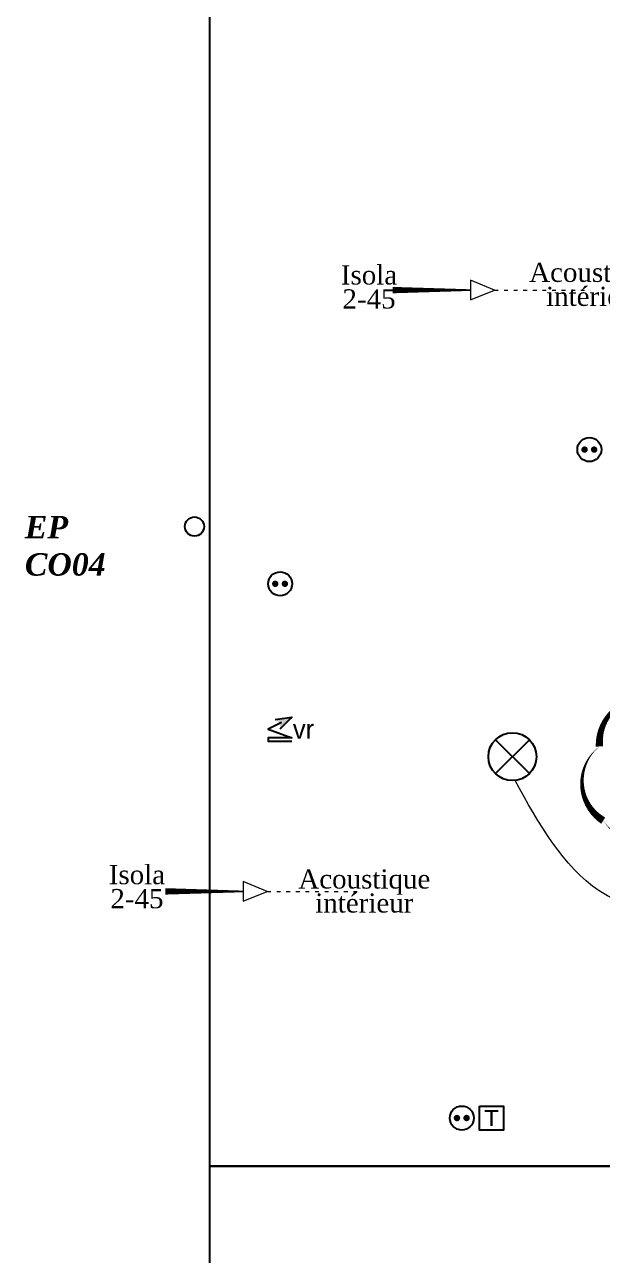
# Model space of a CAD drawing. Header units: millimetres. Extents: x 459337 to 526921, y -375392 to -289779.
# Drawn here: x 459463 to 463077, y -364027 to -356333 of the extents above; entities that cross this region are included whole.
import ezdxf

# ---------------------------------------------------------------- set-up
doc = ezdxf.new("R2010")
doc.units = ezdxf.units.MM
doc.set_wipeout_variables(frame=1)
doc.linetypes.add('ACAD_ISO03W100', pattern=[30, 12, -18])
for name, color, linetype in [('prlm-EAU-EPEXT', 145, 'Continuous'), ('prlm-ELEC-CFA', 181, 'Continuous'), ('prlm-ELEC-CFO', 201, 'Continuous'), ('prlm-MOD', 64, 'Continuous'), ('prlm-VMC', 93, 'Continuous')]:
    doc.layers.add(name, color=color, linetype=linetype)
doc.layers.add('prlm-ZEROPLOT', color=254, linetype='Continuous', plot=False)
doc.styles.add('prlm-eau-ep', font='timesbi.ttf', dxfattribs={"height": 18})
doc.styles.add('prlm-elec-cfo', font='comic.ttf', dxfattribs={"height": 12})
doc.styles.add('prlm-vmc', font='pala.ttf', dxfattribs={"height": 14})
doc.styles.get("Standard").update_dxf_attribs({"font": 'arial.ttf'})

# ---------------------------------------------------------------- blocks, each defined once
blk = doc.blocks.new('xi.epext')
at = {"layer": 'prlm-EAU-EPEXT', "color": 0, "linetype": 'ByBlock', "lineweight": -2}
blk.add_circle((0, 0), 5, dxfattribs=at)
blk = doc.blocks.new('xi.EA')
at = {"layer": 'prlm-VMC', "color": 0, "linetype": 'ByBlock', "lineweight": 5, "flags": 128}
blk.add_lwpolyline([(-6.17, -15), (6.17, -15), (0, 0)], close=True, dxfattribs=at)
at = {"layer": 'prlm-VMC', "color": 0, "linetype": 'ByBlock', "lineweight": -2, "flags": 128}
blk.add_lwpolyline([(0, -15, 1, 4, 0), (0, -63.63, 1, 1, 0)], format="xyseb", dxfattribs=at)
at = {"layer": 'prlm-VMC', "color": 0, "linetype": 'ByBlock', "lineweight": 5}
blk.add_solid([(0, 0), (6.17, -15), (-6.17, -15), (0, 0)], dxfattribs=at)
at = {"layer": 'prlm-ZEROPLOT', "color": 250, "linetype": 'ACAD_ISO03W100', "lineweight": 0, "ltscale": 0.2}
blk.add_lwpolyline([(0, 0), (0, 60)], dxfattribs=at)
blk = doc.blocks.new('xi.PC')
at = {"color": 0, "lineweight": 5}
blk.add_wipeout([(-7.5, -7.5), (7.5, -7.5), (7.5, 7.5), (-7.5, 7.5)], dxfattribs=at).dxf.layer = 'prlm-ELEC-CFO'
at = {"layer": 'prlm-ELEC-CFO', "color": 0, "linetype": 'ByBlock', "lineweight": 5, "const_width": 2}
for points in [[(-4, 0, 1), (-2, 0, 1)], [(2, 0, 1), (4, 0, 1)]]:
    blk.add_lwpolyline(points, format="xyb", close=True, dxfattribs=at)
at = {"layer": 'prlm-ELEC-CFO', "color": 0, "linetype": 'ByBlock', "lineweight": -2}
blk.add_circle((0, 0), 7.5, dxfattribs=at)
blk = doc.blocks.new('xi.VR')
at = {"layer": 'prlm-ELEC-CFO', "lineweight": 5}
blk.add_hatch(color=0, dxfattribs=at).paths.add_polyline_path([(-3, 6), (-0.1, 3.7), (0, 0), (7.5, 7.5)])
at = {"layer": 'prlm-ELEC-CFO', "color": 0}
for points in [[(0.95, 4.23), (-7.5, 0), (7.5, -5.5), (-7.5, -5.5), (-7.5, -7.5), (7.5, -7.5)], [(-3, 6), (7.5, 7.5), (0, 0)]]:
    blk.add_lwpolyline(points, dxfattribs=at)
blk = doc.blocks.new('xi.PTCE')
at = {"layer": 'prlm-ELEC-CFO', "color": 0}
for points in [[(-10.61, 10.61), (10.61, -10.61)], [(10.61, 10.61), (-10.61, -10.61)]]:
    blk.add_lwpolyline(points, dxfattribs=at)
at = {"layer": 'prlm-ELEC-CFO', "color": 0, "linetype": 'ByBlock'}
blk.add_circle((0, 0), 15, dxfattribs=at)
blk = doc.blocks.new('xi.TEL')
at = {"layer": 'prlm-ELEC-CFA', "color": 0, "linetype": 'ByBlock', "lineweight": -2, "flags": 128}
blk.add_lwpolyline([(-7.5, 7.5), (7.5, 7.5), (7.5, -7.5), (-7.5, -7.5)], close=True, dxfattribs=at)
at = {"layer": 'prlm-ELEC-CFA', "color": 0, "linetype": 'ByBlock', "insert": (0, 0), "char_height": 10, "width": 11.36, "attachment_point": 5}
blk.add_mtext('{\\fVerdana|b0|i0|c0|p34;T}', dxfattribs=at)

msp = doc.modelspace()

# ---------------------------------------------------------------- linework, layer by layer
at = {"layer": 'prlm-ELEC-CFO', "lineweight": 13}
msp.add_spline([(464101.11, -361930.559), (463055.672, -361747.343), (462530.197, -361058.415)], degree=3, dxfattribs=at)
at = {"layer": 'prlm-MOD'}
msp.add_lwpolyline([(463417.149, -360553.059, 0, 46.2, 0.52056705), (463058.402, -360845.379, 0, 46.2, 0.52056705), (463058.402, -360845.379, 0, 46.2, 0.52056705), (463081.799, -361309.195, 0, 46.2, 0.52056705), (463081.799, -361309.195, 0, 46.2, 0.52056705), (463553.628, -361316.99, 0, 46.2, 0.52056705), (463553.628, -361316.99, 0, 46.2, 0.52056705), (464025.458, -361285.809, 0, 46.2, 0.52056705), (464025.458, -361285.809, 0, 46.2, 0.52056705), (464314.016, -360923.331, 0, 46.2, 0.52056705), (464314.016, -360923.331, 0, 46.2, 0.52056705), (463986.464, -360595.932, 0, 46.2, 0.52056705), (463986.464, -360595.932, 0, 46.2, 0.52056705)], format="xyseb", close=True, dxfattribs=at)
at = {"layer": 'prlm-ZEROPLOT'}
msp.add_lwpolyline([(460621.205, -363469.76), (469146.405, -363469.761), (469151.204, -365259.843), (476621.306, -365259.844), (476621.202, -367800.66), (469146.404, -367800.659), (469146.405, -366084.281), (460621.204, -366084.281)], close=True, dxfattribs=at)

# ---------------------------------------------------------------- block references
at = {"layer": 'prlm-EAU-EPEXT', "xscale": 11.99999999999999, "yscale": 11.99999999999999, "zscale": 11.99999999999999}
msp.add_blockref('xi.epext', (460525.174, -359470.858), dxfattribs=at)
at = {"layer": 'prlm-ELEC-CFA', "xscale": 10, "yscale": 10, "zscale": 10}
msp.add_blockref('xi.TEL', (462382.819, -363168.282), dxfattribs=at)
at = {"layer": 'prlm-ELEC-CFO', "xscale": 10, "yscale": 10, "zscale": 10}
msp.add_blockref('xi.PTCE', (462513.93, -360909.3), dxfattribs=at)

# ---------------------------------------------------------------- texts
at = {"layer": 'prlm-EAU-EPEXT', "insert": (459464.357, -359403.974), "char_height": 140, "attachment_point": 1, "style": 'prlm-eau-ep'}
msp.add_mtext_dynamic_manual_height_columns('EP CO04', width=91.58378, gutter_width=75, heights=[0], dxfattribs=at)
at = {"layer": 'prlm-VMC', "linetype": 'ByBlock', "lineweight": -2, "char_height": 120, "width": 236.73962, "attachment_point": 2, "line_spacing_factor": 0.75, "style": 'prlm-vmc', "bg_fill": 3, "box_fill_scale": 1.1, "bg_fill_color": 256, "bg_fill_transparency": 0}
for insert in [(461617.093, -357837.545), (460165.477, -361586.626)]:
    msp.add_mtext('Isola\\P2-45', dxfattribs=dict(at, insert=insert))
at = {"layer": 'prlm-VMC', "char_height": 120, "width": 236.73962, "attachment_point": 2, "line_spacing_factor": 0.75, "style": 'prlm-vmc', "bg_fill": 3, "box_fill_scale": 1.1, "bg_fill_color": 256, "bg_fill_transparency": 0}
for insert in [(463031.495, -357821.346), (461587.644, -361613.855)]:
    msp.add_mtext('Acoustique intérieur', dxfattribs=dict(at, insert=insert))

# ---------------------------------------------------------------- next in the draw order: linework, layer by layer
at = {"layer": 'prlm-ZEROPLOT'}
msp.add_lwpolyline([(460621.21, -321131.531), (469527.686, -321131.532), (469527.685, -324328.007), (476621.311, -324326.844), (476621.306, -365259.844), (469151.204, -365259.843), (469146.405, -363469.761), (460621.204, -363469.76)], close=True, dxfattribs=at)

# ---------------------------------------------------------------- next in the draw order: block references
at = {"layer": 'prlm-VMC', "xscale": 10, "yscale": 10, "zscale": 10}
for p, rotation in [((462401.747, -357992.487), 269.9999933324563), ((460979.678, -361751.85), 269.9635645550759)]:
    msp.add_blockref('xi.EA', p, dxfattribs=dict(at, rotation=rotation))

# ---------------------------------------------------------------- next in the draw order: block references
at = {"layer": 'prlm-ELEC-CFO', "xscale": 10, "yscale": 10, "zscale": 10}
for p in [(462995.184, -358989.702), (461060.798, -359828.602), (462197.214, -363168.282)]:
    msp.add_blockref('xi.PC', p, dxfattribs=at)

# ---------------------------------------------------------------- next in the draw order: texts
at = {"layer": 'prlm-ELEC-CFO', "lineweight": 20, "insert": (461207.396, -360737.507), "char_height": 120, "attachment_point": 5, "line_spacing_factor": 0.8, "style": 'prlm-elec-cfo', "bg_fill": 3, "box_fill_scale": 1.1, "bg_fill_color": 256, "bg_fill_transparency": 0}
msp.add_mtext('vr', dxfattribs=at)

# ---------------------------------------------------------------- next in the draw order: block references
at = {"layer": 'prlm-ELEC-CFO', "xscale": 10, "yscale": 10, "zscale": 10}
msp.add_blockref('xi.VR', (461060.22, -360737.414), dxfattribs=at)

doc.saveas('drawing.dxf')
